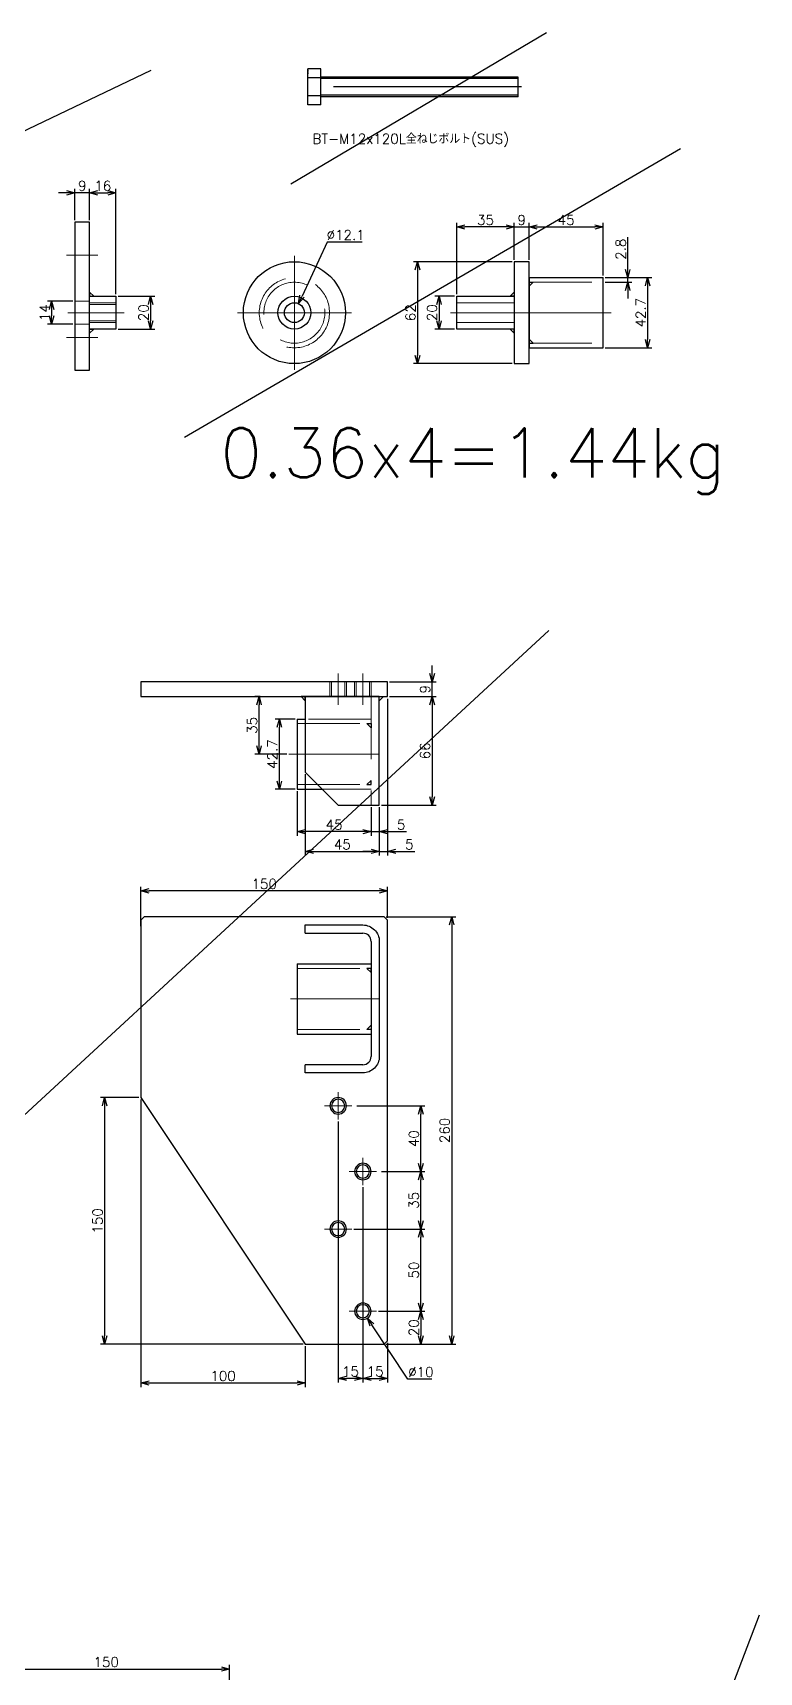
# Model space of a CAD drawing. Header units: millimetres. Extents: x -16130 to 36813, y -8099 to 27484.
# Drawn here: x 9159 to 9600, y 21503 to 22501 of the extents above; entities that cross this region are included whole.
import ezdxf
from ezdxf.enums import TextEntityAlignment as Align

# ---------------------------------------------------------------- set-up
doc = ezdxf.new("R2010")
doc.units = ezdxf.units.MM
doc.header["$LTSCALE"] = 6
doc.header["$PDMODE"] = 99
doc.header["$PDSIZE"] = 1
doc.linetypes.add('CENTER2', pattern=[28.575, 19.05, -3.175, 3.175, -3.175])
doc.linetypes.add('HIDDEN', pattern=[9.525, 6.35, -3.175])
for name, color, linetype, lineweight in [('04_HIDDEN', 2, 'HIDDEN', 13), ('05_CENTER', 4, 'CENTER2', 13), ('08_DIM', 3, 'Continuous', 13)]:
    doc.layers.add(name, color=color, linetype=linetype, lineweight=lineweight)
doc.layers.add('10_DRAFT', color=8, linetype='Continuous', lineweight=0, plot=False)
doc.styles.add('KSS_TXT', font='txt.shx', dxfattribs={"bigfont": 'extfont2.shx'})
doc.styles.add('KSS_TXT_L', font='txt.shx', dxfattribs={"height": 3, "bigfont": 'extfont2.shx'})
doc.dimstyles.new('KSS_DIM', dxfattribs={"dimtxt": 3, "dimasz": 2.5, "dimexe": 1.25, "dimexo": 0.625, "dimtad": 1, "dimdsep": 46, "dimtxsty": 'KSS_TXT', "dimblk": 'OPEN30', "dimcen": 0, "dimazin": 2, "dimtfac": 0.75, "dimtmove": 0, "dimatfit": 3, "dimldrblk": 'OPEN30', "dimfxl": 1, "dimtolj": 1, "dimarcsym": 0})
doc.dimstyles.new('KSS_DIM$3', dxfattribs={"dimtxt": 3, "dimasz": 2.5, "dimexe": 1.25, "dimexo": 0.625, "dimtad": 1, "dimtih": 1, "dimtoh": 1, "dimdsep": 46, "dimtxsty": 'KSS_TXT', "dimblk": 'OPEN30', "dimcen": 0, "dimazin": 2, "dimtfac": 0.75, "dimtofl": 0, "dimtmove": 0, "dimatfit": 3, "dimldrblk": 'OPEN30', "dimfxl": 1, "dimtolj": 1, "dimarcsym": 0})

# ---------------------------------------------------------------- blocks, each defined once
blk = doc.blocks.new('_Open30')
at = {"color": 0, "linetype": 'ByBlock', "lineweight": -2}
for p, q in [((-1, 0.27), (0, 0)), ((0, 0), (-1, -0.27)), ((0, 0), (-1, 0))]:
    blk.add_line(p, q, dxfattribs=at)
blk = doc.blocks.new('*D1195')
at = {"layer": '08_DIM', "color": 0, "lineweight": -2, "transparency": 16777216}
for p, q in [((9224.45, 21957.31), (9224.45, 21981.31)), ((9369.45, 21978.81), (9229.45, 21978.81)), ((9374.45, 21962.31), (9374.45, 21981.31))]:
    blk.add_line(p, q, dxfattribs=at)
at = {"layer": 'Defpoints', "color": 0, "transparency": 16777216}
for p in [(9224.45, 21978.81), (9224.45, 21956.06), (9374.45, 21961.06)]:
    blk.add_point(p, dxfattribs=at)
at = {"layer": '08_DIM', "color": 0, "lineweight": -2, "transparency": 16777216, "xscale": 5, "yscale": 5, "zscale": 5, "rotation": 180}
blk.add_blockref('_Open30', (9224.45, 21978.81), dxfattribs=at)
at = {"layer": '08_DIM', "color": 0, "lineweight": -2, "transparency": 16777216, "xscale": 5, "yscale": 5, "zscale": 5}
blk.add_blockref('_Open30', (9374.45, 21978.81), dxfattribs=at)
at = {"layer": '08_DIM', "color": 0, "transparency": 16777216, "insert": (9299.45, 21983.06), "char_height": 6, "attachment_point": 5, "style": 'KSS_TXT'}
blk.add_mtext('\\A1;150', dxfattribs=at)
blk = doc.blocks.new('*D1196')
at = {"layer": '08_DIM', "color": 0, "lineweight": -2, "transparency": 16777216}
for p, q in [((9373.7, 21963.06), (9415.94, 21963.06)), ((9413.44, 21958.06), (9413.44, 21708.06)), ((9373.7, 21703.06), (9415.94, 21703.06))]:
    blk.add_line(p, q, dxfattribs=at)
at = {"layer": 'Defpoints', "color": 0, "transparency": 16777216}
for p in [(9372.45, 21963.06), (9372.45, 21703.06), (9413.44, 21703.06)]:
    blk.add_point(p, dxfattribs=at)
at = {"layer": '08_DIM', "color": 0, "lineweight": -2, "transparency": 16777216, "xscale": 5, "yscale": 5, "zscale": 5}
for p, rotation in [((9413.44, 21963.06), 90), ((9413.44, 21703.06), 270)]:
    blk.add_blockref('_Open30', p, dxfattribs=dict(at, rotation=rotation))
at = {"layer": '08_DIM', "color": 0, "transparency": 16777216, "insert": (9409.19, 21833.06), "char_height": 6, "attachment_point": 5, "rotation": 90, "style": 'KSS_TXT'}
blk.add_mtext('\\A1;260', dxfattribs=at)
blk = doc.blocks.new('*D1197')
at = {"layer": '08_DIM', "color": 0, "lineweight": -2, "transparency": 16777216}
for p, q in [((9369.04, 21723.06), (9397.17, 21723.06)), ((9394.67, 21718.06), (9394.67, 21708.06)), ((9373.7, 21703.06), (9397.17, 21703.06))]:
    blk.add_line(p, q, dxfattribs=at)
at = {"layer": 'Defpoints', "color": 0, "transparency": 16777216}
for p in [(9367.79, 21723.06), (9372.45, 21703.06), (9394.67, 21703.06)]:
    blk.add_point(p, dxfattribs=at)
at = {"layer": '08_DIM', "color": 0, "lineweight": -2, "transparency": 16777216, "xscale": 5, "yscale": 5, "zscale": 5}
for p, rotation in [((9394.67, 21723.06), 90), ((9394.67, 21703.06), 270)]:
    blk.add_blockref('_Open30', p, dxfattribs=dict(at, rotation=rotation))
at = {"layer": '08_DIM', "color": 0, "transparency": 16777216, "insert": (9390.42, 21713.06), "char_height": 6, "attachment_point": 5, "rotation": 90, "style": 'KSS_TXT'}
blk.add_mtext('\\A1;20', dxfattribs=at)
blk = doc.blocks.new('*D1198')
at = {"layer": '08_DIM', "color": 0, "lineweight": -2, "transparency": 16777216}
for p, q in [((9354.04, 21773.06), (9397.17, 21773.06)), ((9394.67, 21728.06), (9394.67, 21768.06)), ((9369.04, 21723.06), (9397.17, 21723.06))]:
    blk.add_line(p, q, dxfattribs=at)
at = {"layer": 'Defpoints', "color": 0, "transparency": 16777216}
for p in [(9352.79, 21773.06), (9394.67, 21773.06), (9367.79, 21723.06)]:
    blk.add_point(p, dxfattribs=at)
at = {"layer": '08_DIM', "color": 0, "lineweight": -2, "transparency": 16777216, "xscale": 5, "yscale": 5, "zscale": 5}
for p, rotation in [((9394.67, 21773.06), 90), ((9394.67, 21723.06), 270)]:
    blk.add_blockref('_Open30', p, dxfattribs=dict(at, rotation=rotation))
at = {"layer": '08_DIM', "color": 0, "transparency": 16777216, "insert": (9390.42, 21748.06), "char_height": 6, "attachment_point": 5, "rotation": 90, "style": 'KSS_TXT'}
blk.add_mtext('\\A1;50', dxfattribs=at)
blk = doc.blocks.new('*D1199')
at = {"layer": '08_DIM', "color": 0, "lineweight": -2, "transparency": 16777216}
for p, q in [((9370.76, 21808.06), (9397.17, 21808.06)), ((9394.67, 21778.06), (9394.67, 21803.06)), ((9354.04, 21773.06), (9397.17, 21773.06))]:
    blk.add_line(p, q, dxfattribs=at)
at = {"layer": 'Defpoints', "color": 0, "transparency": 16777216}
for p in [(9369.51, 21808.06), (9394.67, 21808.06), (9352.79, 21773.06)]:
    blk.add_point(p, dxfattribs=at)
at = {"layer": '08_DIM', "color": 0, "lineweight": -2, "transparency": 16777216, "xscale": 5, "yscale": 5, "zscale": 5}
for p, rotation in [((9394.67, 21808.06), 90), ((9394.67, 21773.06), 270)]:
    blk.add_blockref('_Open30', p, dxfattribs=dict(at, rotation=rotation))
at = {"layer": '08_DIM', "color": 0, "transparency": 16777216, "insert": (9390.42, 21790.56), "char_height": 6, "attachment_point": 5, "rotation": 90, "style": 'KSS_TXT'}
blk.add_mtext('\\A1;35', dxfattribs=at)
blk = doc.blocks.new('*D1200')
at = {"layer": '08_DIM', "color": 0, "lineweight": -2, "transparency": 16777216}
for p, q in [((9355.76, 21848.06), (9397.17, 21848.06)), ((9394.67, 21813.06), (9394.67, 21843.06)), ((9370.76, 21808.06), (9397.17, 21808.06))]:
    blk.add_line(p, q, dxfattribs=at)
at = {"layer": 'Defpoints', "color": 0, "transparency": 16777216}
for p in [(9354.51, 21848.06), (9394.67, 21848.06), (9369.51, 21808.06)]:
    blk.add_point(p, dxfattribs=at)
at = {"layer": '08_DIM', "color": 0, "lineweight": -2, "transparency": 16777216, "xscale": 5, "yscale": 5, "zscale": 5}
for p, rotation in [((9394.67, 21848.06), 90), ((9394.67, 21808.06), 270)]:
    blk.add_blockref('_Open30', p, dxfattribs=dict(at, rotation=rotation))
at = {"layer": '08_DIM', "color": 0, "transparency": 16777216, "insert": (9390.42, 21828.06), "char_height": 6, "attachment_point": 5, "rotation": 90, "style": 'KSS_TXT'}
blk.add_mtext('\\A1;40', dxfattribs=at)
blk = doc.blocks.new('*D1201')
at = {"layer": '08_DIM', "color": 0, "lineweight": -2, "transparency": 16777216}
for p, q in [((9359.45, 21798.47), (9359.45, 21679.71)), ((9374.45, 21703.81), (9374.45, 21679.71)), ((9364.45, 21682.21), (9369.45, 21682.21))]:
    blk.add_line(p, q, dxfattribs=at)
at = {"layer": 'Defpoints', "color": 0, "transparency": 16777216}
for p in [(9359.45, 21799.72), (9374.45, 21705.06), (9374.45, 21682.21)]:
    blk.add_point(p, dxfattribs=at)
at = {"layer": '08_DIM', "color": 0, "lineweight": -2, "transparency": 16777216, "xscale": 5, "yscale": 5, "zscale": 5, "rotation": 180}
blk.add_blockref('_Open30', (9359.45, 21682.21), dxfattribs=at)
at = {"layer": '08_DIM', "color": 0, "lineweight": -2, "transparency": 16777216, "xscale": 5, "yscale": 5, "zscale": 5}
blk.add_blockref('_Open30', (9374.45, 21682.21), dxfattribs=at)
at = {"layer": '08_DIM', "color": 0, "transparency": 16777216, "insert": (9366.95, 21686.46), "char_height": 6, "attachment_point": 5, "style": 'KSS_TXT'}
blk.add_mtext('\\A1;15', dxfattribs=at)
blk = doc.blocks.new('*D1202')
at = {"layer": '08_DIM', "color": 0, "lineweight": -2, "transparency": 16777216}
for p, q in [((9344.45, 21838.47), (9344.45, 21679.71)), ((9359.45, 21798.47), (9359.45, 21679.71)), ((9354.45, 21682.21), (9349.45, 21682.21))]:
    blk.add_line(p, q, dxfattribs=at)
at = {"layer": 'Defpoints', "color": 0, "transparency": 16777216}
for p in [(9344.45, 21839.72), (9359.45, 21799.72), (9344.45, 21682.21)]:
    blk.add_point(p, dxfattribs=at)
at = {"layer": '08_DIM', "color": 0, "lineweight": -2, "transparency": 16777216, "xscale": 5, "yscale": 5, "zscale": 5, "rotation": 180}
blk.add_blockref('_Open30', (9344.45, 21682.21), dxfattribs=at)
at = {"layer": '08_DIM', "color": 0, "lineweight": -2, "transparency": 16777216, "xscale": 5, "yscale": 5, "zscale": 5}
blk.add_blockref('_Open30', (9359.45, 21682.21), dxfattribs=at)
at = {"layer": '08_DIM', "color": 0, "transparency": 16777216, "insert": (9351.95, 21686.46), "char_height": 6, "attachment_point": 5, "style": 'KSS_TXT'}
blk.add_mtext('\\A1;15', dxfattribs=at)
blk = doc.blocks.new('*D1203')
at = {"layer": '08_DIM', "color": 0, "lineweight": -2, "transparency": 16777216}
for p, q in [((9386.84, 21681.85), (9364.98, 21714.74)), ((9401.34, 21681.85), (9386.84, 21681.85))]:
    blk.add_line(p, q, dxfattribs=at)
at = {"layer": 'Defpoints', "color": 0, "transparency": 16777216}
for p in [(9356.68, 21727.23), (9362.22, 21718.9)]:
    blk.add_point(p, dxfattribs=at)
at = {"layer": '08_DIM', "color": 0, "lineweight": -2, "transparency": 16777216, "xscale": 5, "yscale": 5, "zscale": 5, "rotation": 123.6098217978621}
blk.add_blockref('_Open30', (9362.22, 21718.9), dxfattribs=at)
at = {"layer": '08_DIM', "color": 0, "transparency": 16777216, "insert": (9394.71, 21686.1), "char_height": 6, "attachment_point": 5, "style": 'KSS_TXT'}
blk.add_mtext('\\A1;%%C10', dxfattribs=at)
blk = doc.blocks.new('*D1209')
at = {"layer": '08_DIM', "color": 0, "lineweight": -2, "transparency": 16777216}
for p, q in [((9401.55, 22110.99), (9401.55, 22115.99)), ((9375.7, 22105.99), (9404.05, 22105.99)), ((9401.55, 22096.99), (9401.55, 22105.99)), ((9375.7, 22096.99), (9404.05, 22096.99)), ((9401.55, 22091.99), (9401.55, 22086.99))]:
    blk.add_line(p, q, dxfattribs=at)
at = {"layer": 'Defpoints', "color": 0, "transparency": 16777216}
for p in [(9374.45, 22105.99), (9401.55, 22105.99), (9374.45, 22096.99)]:
    blk.add_point(p, dxfattribs=at)
at = {"layer": '08_DIM', "color": 0, "lineweight": -2, "transparency": 16777216, "xscale": 5, "yscale": 5, "zscale": 5}
for p, rotation in [((9401.55, 22105.99), 270), ((9401.55, 22096.99), 90)]:
    blk.add_blockref('_Open30', p, dxfattribs=dict(at, rotation=rotation))
at = {"layer": '08_DIM', "color": 0, "transparency": 16777216, "insert": (9397.3, 22101.49), "char_height": 6, "attachment_point": 5, "rotation": 90, "style": 'KSS_TXT'}
blk.add_mtext('\\A1;9', dxfattribs=at)
blk = doc.blocks.new('*D1210')
at = {"layer": '08_DIM', "color": 0, "lineweight": -2, "transparency": 16777216}
for p, q in [((9375.7, 22096.99), (9404.05, 22096.99)), ((9401.55, 22091.99), (9401.55, 22035.99)), ((9370.7, 22030.99), (9404.05, 22030.99))]:
    blk.add_line(p, q, dxfattribs=at)
at = {"layer": 'Defpoints', "color": 0, "transparency": 16777216}
for p in [(9374.45, 22096.99), (9369.45, 22030.99), (9401.55, 22030.99)]:
    blk.add_point(p, dxfattribs=at)
at = {"layer": '08_DIM', "color": 0, "lineweight": -2, "transparency": 16777216, "xscale": 5, "yscale": 5, "zscale": 5}
for p, rotation in [((9401.55, 22096.99), 90), ((9401.55, 22030.99), 270)]:
    blk.add_blockref('_Open30', p, dxfattribs=dict(at, rotation=rotation))
at = {"layer": '08_DIM', "color": 0, "transparency": 16777216, "insert": (9397.3, 22063.99), "char_height": 6, "attachment_point": 5, "rotation": 90, "style": 'KSS_TXT'}
blk.add_mtext('\\A1;66', dxfattribs=at)
blk = doc.blocks.new('*D1211')
at = {"layer": '08_DIM', "color": 0, "lineweight": -2, "transparency": 16777216}
for p, q in [((9297.1, 22096.99), (9293.86, 22096.99)), ((9296.36, 22066.99), (9296.36, 22091.99)), ((9313.2, 22061.99), (9293.86, 22061.99))]:
    blk.add_line(p, q, dxfattribs=at)
at = {"layer": 'Defpoints', "color": 0, "transparency": 16777216}
for p in [(9296.36, 22096.99), (9298.35, 22096.99), (9314.45, 22061.99)]:
    blk.add_point(p, dxfattribs=at)
at = {"layer": '08_DIM', "color": 0, "lineweight": -2, "transparency": 16777216, "xscale": 5, "yscale": 5, "zscale": 5}
for p, rotation in [((9296.36, 22096.99), 90), ((9296.36, 22061.99), 270)]:
    blk.add_blockref('_Open30', p, dxfattribs=dict(at, rotation=rotation))
at = {"layer": '08_DIM', "color": 0, "transparency": 16777216, "insert": (9292.1, 22079.49), "char_height": 6, "attachment_point": 5, "rotation": 90, "style": 'KSS_TXT'}
blk.add_mtext('\\A1;35', dxfattribs=at)
blk = doc.blocks.new('*D1212')
at = {"layer": '08_DIM', "color": 0, "lineweight": -2, "transparency": 16777216}
for p, q in [((9319.45, 22039.39), (9319.45, 22012.34)), ((9364.45, 22029.74), (9364.45, 22012.34)), ((9359.45, 22014.84), (9324.45, 22014.84))]:
    blk.add_line(p, q, dxfattribs=at)
at = {"layer": 'Defpoints', "color": 0, "transparency": 16777216}
for p in [(9319.45, 22040.64), (9364.45, 22030.99), (9319.45, 22014.84)]:
    blk.add_point(p, dxfattribs=at)
at = {"layer": '08_DIM', "color": 0, "lineweight": -2, "transparency": 16777216, "xscale": 5, "yscale": 5, "zscale": 5, "rotation": 180}
blk.add_blockref('_Open30', (9319.45, 22014.84), dxfattribs=at)
at = {"layer": '08_DIM', "color": 0, "lineweight": -2, "transparency": 16777216, "xscale": 5, "yscale": 5, "zscale": 5}
blk.add_blockref('_Open30', (9364.45, 22014.84), dxfattribs=at)
at = {"layer": '08_DIM', "color": 0, "transparency": 16777216, "insert": (9341.95, 22019.1), "char_height": 6, "attachment_point": 5, "style": 'KSS_TXT'}
blk.add_mtext('\\A1;45', dxfattribs=at)
blk = doc.blocks.new('*D1213')
at = {"layer": '08_DIM', "color": 0, "lineweight": -2, "transparency": 16777216}
for p, q in [((9324.45, 22049.74), (9324.45, 22000.3)), ((9369.45, 22029.74), (9369.45, 22000.3)), ((9329.45, 22002.8), (9364.45, 22002.8))]:
    blk.add_line(p, q, dxfattribs=at)
at = {"layer": 'Defpoints', "color": 0, "transparency": 16777216}
for p in [(9324.45, 22050.99), (9369.45, 22030.99), (9369.45, 22002.8)]:
    blk.add_point(p, dxfattribs=at)
at = {"layer": '08_DIM', "color": 0, "lineweight": -2, "transparency": 16777216, "xscale": 5, "yscale": 5, "zscale": 5, "rotation": 180}
blk.add_blockref('_Open30', (9324.45, 22002.8), dxfattribs=at)
at = {"layer": '08_DIM', "color": 0, "lineweight": -2, "transparency": 16777216, "xscale": 5, "yscale": 5, "zscale": 5}
blk.add_blockref('_Open30', (9369.45, 22002.8), dxfattribs=at)
at = {"layer": '08_DIM', "color": 0, "transparency": 16777216, "insert": (9346.95, 22007.05), "char_height": 6, "attachment_point": 5, "style": 'KSS_TXT'}
blk.add_mtext('\\A1;45', dxfattribs=at)
blk = doc.blocks.new('*D1214')
at = {"layer": '08_DIM', "color": 0, "lineweight": -2, "transparency": 16777216}
for p, q in [((9318.2, 22083.34), (9306.19, 22083.34)), ((9308.69, 22045.64), (9308.69, 22078.34)), ((9318.2, 22040.64), (9306.19, 22040.64))]:
    blk.add_line(p, q, dxfattribs=at)
at = {"layer": 'Defpoints', "color": 0, "transparency": 16777216}
for p in [(9308.69, 22083.34), (9319.45, 22083.34), (9319.45, 22040.64)]:
    blk.add_point(p, dxfattribs=at)
at = {"layer": '08_DIM', "color": 0, "lineweight": -2, "transparency": 16777216, "xscale": 5, "yscale": 5, "zscale": 5}
for p, rotation in [((9308.69, 22083.34), 90), ((9308.69, 22040.64), 270)]:
    blk.add_blockref('_Open30', p, dxfattribs=dict(at, rotation=rotation))
at = {"layer": '08_DIM', "color": 0, "transparency": 16777216, "insert": (9304.44, 22061.99), "char_height": 6, "attachment_point": 5, "rotation": 90, "style": 'KSS_TXT'}
blk.add_mtext('\\A1;42.7', dxfattribs=at)
blk = doc.blocks.new('*D1218')
at = {"layer": '08_DIM', "color": 0, "lineweight": -2, "transparency": 16777216}
for p, q in [((9128.41, 21489.67), (9128.41, 21507.9)), ((9133.41, 21505.4), (9273.41, 21505.4)), ((9278.41, 21489.67), (9278.41, 21507.9))]:
    blk.add_line(p, q, dxfattribs=at)
at = {"layer": 'Defpoints', "color": 0, "transparency": 16777216}
for p in [(9278.41, 21505.4), (9128.41, 21488.42), (9278.41, 21488.42)]:
    blk.add_point(p, dxfattribs=at)
at = {"layer": '08_DIM', "color": 0, "lineweight": -2, "transparency": 16777216, "xscale": 5, "yscale": 5, "zscale": 5, "rotation": 180}
blk.add_blockref('_Open30', (9128.41, 21505.4), dxfattribs=at)
at = {"layer": '08_DIM', "color": 0, "lineweight": -2, "transparency": 16777216, "xscale": 5, "yscale": 5, "zscale": 5}
blk.add_blockref('_Open30', (9278.41, 21505.4), dxfattribs=at)
at = {"layer": '08_DIM', "color": 0, "transparency": 16777216, "insert": (9203.41, 21509.66), "char_height": 6, "attachment_point": 5, "style": 'KSS_TXT'}
blk.add_mtext('\\A1;150', dxfattribs=at)
blk = doc.blocks.new('A$C12F87045_1_1')
at = {"color": 0}
for points in [[(-9, -70), (0, -70), (0, 20), (-9, 20)], [(16, -25), (16, -45), (0, -45), (0, -25)]]:
    blk.add_lwpolyline(points, close=True, dxfattribs=at)
at = {"color": 3}
for points in [[(0, -25), (2.5, -25), (2.5, -25), (0, -22.5)], [(0, -45), (2.5, -45), (2.5, -45), (0, -47.5)]]:
    blk.add_lwpolyline(points, close=True, dxfattribs=at)
at = {"layer": '04_HIDDEN'}
for p, q in [((-9, -28), (0, -28)), ((0, -29), (16, -29)), ((0, -30), (16, -30)), ((-9, -42), (0, -42)), ((0, -40), (16, -40)), ((0, -41), (16, -41))]:
    blk.add_line(p, q, dxfattribs=at)
at = {"layer": '05_CENTER'}
for p, q in [((-14, 0), (5, 0)), ((-13.26, -35), (21, -35)), ((-14, -50), (5, -50))]:
    blk.add_line(p, q, dxfattribs=at)
blk = doc.blocks.new('*D1275')
at = {"layer": '08_DIM', "color": 0, "lineweight": -2, "transparency": 16777216}
for p, q in [((9179.34, 22403.48), (9174.34, 22403.48)), ((9184.34, 22386.8), (9184.34, 22405.98)), ((9193.34, 22403.48), (9184.34, 22403.48)), ((9193.34, 22386.8), (9193.34, 22405.98)), ((9198.34, 22403.48), (9203.34, 22403.48))]:
    blk.add_line(p, q, dxfattribs=at)
at = {"layer": 'Defpoints', "color": 0, "transparency": 16777216}
for p in [(9184.34, 22403.48), (9184.34, 22385.55), (9193.34, 22385.55)]:
    blk.add_point(p, dxfattribs=at)
at = {"layer": '08_DIM', "color": 0, "lineweight": -2, "transparency": 16777216, "xscale": 5, "yscale": 5, "zscale": 5}
blk.add_blockref('_Open30', (9184.34, 22403.48), dxfattribs=at)
at = {"layer": '08_DIM', "color": 0, "lineweight": -2, "transparency": 16777216, "xscale": 5, "yscale": 5, "zscale": 5, "rotation": 180}
blk.add_blockref('_Open30', (9193.34, 22403.48), dxfattribs=at)
at = {"layer": '08_DIM', "color": 0, "transparency": 16777216, "insert": (9188.84, 22407.73), "char_height": 6, "attachment_point": 5, "style": 'KSS_TXT'}
blk.add_mtext('\\A1;9', dxfattribs=at)
blk = doc.blocks.new('*D1276')
at = {"layer": '08_DIM', "color": 0, "lineweight": -2, "transparency": 16777216}
for p, q in [((9193.34, 22386.8), (9193.34, 22405.98)), ((9198.34, 22403.48), (9204.34, 22403.48)), ((9209.34, 22341.8), (9209.34, 22405.98))]:
    blk.add_line(p, q, dxfattribs=at)
at = {"layer": 'Defpoints', "color": 0, "transparency": 16777216}
for p in [(9209.34, 22403.48), (9193.34, 22385.55), (9209.34, 22340.55)]:
    blk.add_point(p, dxfattribs=at)
at = {"layer": '08_DIM', "color": 0, "lineweight": -2, "transparency": 16777216, "xscale": 5, "yscale": 5, "zscale": 5, "rotation": 180}
blk.add_blockref('_Open30', (9193.34, 22403.48), dxfattribs=at)
at = {"layer": '08_DIM', "color": 0, "lineweight": -2, "transparency": 16777216, "xscale": 5, "yscale": 5, "zscale": 5}
blk.add_blockref('_Open30', (9209.34, 22403.48), dxfattribs=at)
at = {"layer": '08_DIM', "color": 0, "transparency": 16777216, "insert": (9201.34, 22407.73), "char_height": 6, "attachment_point": 5, "style": 'KSS_TXT'}
blk.add_mtext('\\A1;16', dxfattribs=at)
blk = doc.blocks.new('*D1277')
at = {"layer": '08_DIM', "color": 0, "lineweight": -2, "transparency": 16777216}
for p, q in [((9210.59, 22340.55), (9232.87, 22340.55)), ((9230.37, 22335.55), (9230.37, 22325.55)), ((9210.59, 22320.55), (9232.87, 22320.55))]:
    blk.add_line(p, q, dxfattribs=at)
at = {"layer": 'Defpoints', "color": 0, "transparency": 16777216}
for p in [(9209.34, 22340.55), (9209.34, 22320.55), (9230.37, 22320.55)]:
    blk.add_point(p, dxfattribs=at)
at = {"layer": '08_DIM', "color": 0, "lineweight": -2, "transparency": 16777216, "xscale": 5, "yscale": 5, "zscale": 5}
for p, rotation in [((9230.37, 22340.55), 90), ((9230.37, 22320.55), 270)]:
    blk.add_blockref('_Open30', p, dxfattribs=dict(at, rotation=rotation))
at = {"layer": '08_DIM', "color": 0, "transparency": 16777216, "insert": (9226.12, 22330.55), "char_height": 6, "attachment_point": 5, "rotation": 90, "style": 'KSS_TXT'}
blk.add_mtext('\\A1;20', dxfattribs=at)
blk = doc.blocks.new('*D1299')
at = {"layer": '08_DIM', "color": 0, "lineweight": -2, "transparency": 16777216}
for p, q in [((9183.09, 22337.55), (9167.71, 22337.55)), ((9170.21, 22332.55), (9170.21, 22328.55)), ((9183.09, 22323.55), (9167.71, 22323.55))]:
    blk.add_line(p, q, dxfattribs=at)
at = {"layer": 'Defpoints', "color": 0, "transparency": 16777216}
for p in [(9184.34, 22337.55), (9170.21, 22323.55), (9184.34, 22323.55)]:
    blk.add_point(p, dxfattribs=at)
at = {"layer": '08_DIM', "color": 0, "lineweight": -2, "transparency": 16777216, "xscale": 5, "yscale": 5, "zscale": 5}
for p, rotation in [((9170.21, 22337.55), 90), ((9170.21, 22323.55), 270)]:
    blk.add_blockref('_Open30', p, dxfattribs=dict(at, rotation=rotation))
at = {"layer": '08_DIM', "color": 0, "transparency": 16777216, "insert": (9165.96, 22330.55), "char_height": 6, "attachment_point": 5, "rotation": 90, "style": 'KSS_TXT'}
blk.add_mtext('\\A1;14', dxfattribs=at)
blk = doc.blocks.new('*D1300')
at = {"layer": '08_DIM', "color": 0, "lineweight": -2, "transparency": 16777216}
for p, q in [((9415.25, 22340.55), (9403.26, 22340.55)), ((9405.76, 22335.55), (9405.76, 22325.55)), ((9415.25, 22320.55), (9403.26, 22320.55))]:
    blk.add_line(p, q, dxfattribs=at)
at = {"layer": 'Defpoints', "color": 0, "transparency": 16777216}
for p in [(9416.5, 22340.55), (9405.76, 22320.55), (9416.5, 22320.55)]:
    blk.add_point(p, dxfattribs=at)
at = {"layer": '08_DIM', "color": 0, "lineweight": -2, "transparency": 16777216, "xscale": 5, "yscale": 5, "zscale": 5}
for p, rotation in [((9405.76, 22340.55), 90), ((9405.76, 22320.55), 270)]:
    blk.add_blockref('_Open30', p, dxfattribs=dict(at, rotation=rotation))
at = {"layer": '08_DIM', "color": 0, "transparency": 16777216, "insert": (9401.51, 22330.55), "char_height": 6, "attachment_point": 5, "rotation": 90, "style": 'KSS_TXT'}
blk.add_mtext('\\A1;20', dxfattribs=at)
blk = doc.blocks.new('*D1301')
at = {"layer": '08_DIM', "color": 0, "lineweight": -2, "transparency": 16777216}
for p, q in [((9446.5, 22382.69), (9441.5, 22382.69)), ((9451.5, 22362.8), (9451.5, 22385.19)), ((9451.5, 22382.69), (9460.5, 22382.69)), ((9460.5, 22362.8), (9460.5, 22385.19)), ((9465.5, 22382.69), (9470.5, 22382.69))]:
    blk.add_line(p, q, dxfattribs=at)
at = {"layer": 'Defpoints', "color": 0, "transparency": 16777216}
for p in [(9460.5, 22382.69), (9451.5, 22361.55), (9460.5, 22361.55)]:
    blk.add_point(p, dxfattribs=at)
at = {"layer": '08_DIM', "color": 0, "lineweight": -2, "transparency": 16777216, "xscale": 5, "yscale": 5, "zscale": 5}
blk.add_blockref('_Open30', (9451.5, 22382.69), dxfattribs=at)
at = {"layer": '08_DIM', "color": 0, "lineweight": -2, "transparency": 16777216, "xscale": 5, "yscale": 5, "zscale": 5, "rotation": 180}
blk.add_blockref('_Open30', (9460.5, 22382.69), dxfattribs=at)
at = {"layer": '08_DIM', "color": 0, "transparency": 16777216, "insert": (9456, 22386.94), "char_height": 6, "attachment_point": 5, "style": 'KSS_TXT'}
blk.add_mtext('\\A1;9', dxfattribs=at)
blk = doc.blocks.new('*D1302')
at = {"layer": '08_DIM', "color": 0, "lineweight": -2, "transparency": 16777216}
for p, q in [((9460.5, 22362.8), (9460.5, 22385.19)), ((9465.5, 22382.69), (9500.5, 22382.69)), ((9505.5, 22353.15), (9505.5, 22385.19))]:
    blk.add_line(p, q, dxfattribs=at)
at = {"layer": 'Defpoints', "color": 0, "transparency": 16777216}
for p in [(9505.5, 22382.69), (9460.5, 22361.55), (9505.5, 22351.9)]:
    blk.add_point(p, dxfattribs=at)
at = {"layer": '08_DIM', "color": 0, "lineweight": -2, "transparency": 16777216, "xscale": 5, "yscale": 5, "zscale": 5, "rotation": 180}
blk.add_blockref('_Open30', (9460.5, 22382.69), dxfattribs=at)
at = {"layer": '08_DIM', "color": 0, "lineweight": -2, "transparency": 16777216, "xscale": 5, "yscale": 5, "zscale": 5}
blk.add_blockref('_Open30', (9505.5, 22382.69), dxfattribs=at)
at = {"layer": '08_DIM', "color": 0, "transparency": 16777216, "insert": (9483, 22386.94), "char_height": 6, "attachment_point": 5, "style": 'KSS_TXT'}
blk.add_mtext('\\A1;45', dxfattribs=at)
blk = doc.blocks.new('*D1303')
at = {"layer": '08_DIM', "color": 0, "lineweight": -2, "transparency": 16777216}
for p, q in [((9416.5, 22341.8), (9416.5, 22385.19)), ((9446.5, 22382.69), (9421.5, 22382.69)), ((9451.5, 22362.8), (9451.5, 22385.19))]:
    blk.add_line(p, q, dxfattribs=at)
at = {"layer": 'Defpoints', "color": 0, "transparency": 16777216}
for p in [(9416.5, 22382.69), (9451.5, 22361.55), (9416.5, 22340.55)]:
    blk.add_point(p, dxfattribs=at)
at = {"layer": '08_DIM', "color": 0, "lineweight": -2, "transparency": 16777216, "xscale": 5, "yscale": 5, "zscale": 5, "rotation": 180}
blk.add_blockref('_Open30', (9416.5, 22382.69), dxfattribs=at)
at = {"layer": '08_DIM', "color": 0, "lineweight": -2, "transparency": 16777216, "xscale": 5, "yscale": 5, "zscale": 5}
blk.add_blockref('_Open30', (9451.5, 22382.69), dxfattribs=at)
at = {"layer": '08_DIM', "color": 0, "transparency": 16777216, "insert": (9434, 22386.94), "char_height": 6, "attachment_point": 5, "style": 'KSS_TXT'}
blk.add_mtext('\\A1;35', dxfattribs=at)
blk = doc.blocks.new('*D1304')
at = {"layer": '08_DIM', "color": 0, "lineweight": -2, "transparency": 16777216}
for p, q in [((9520.48, 22356.9), (9520.48, 22376.4)), ((9506.75, 22351.9), (9522.98, 22351.9)), ((9520.48, 22349.1), (9520.48, 22351.9)), ((9506.75, 22349.1), (9522.98, 22349.1)), ((9520.48, 22344.1), (9520.48, 22339.1))]:
    blk.add_line(p, q, dxfattribs=at)
at = {"layer": 'Defpoints', "color": 0, "transparency": 16777216}
for p in [(9505.5, 22351.9), (9520.48, 22351.9), (9505.5, 22349.1)]:
    blk.add_point(p, dxfattribs=at)
at = {"layer": '08_DIM', "color": 0, "lineweight": -2, "transparency": 16777216, "xscale": 5, "yscale": 5, "zscale": 5}
for p, rotation in [((9520.48, 22351.9), 270), ((9520.48, 22349.1), 90)]:
    blk.add_blockref('_Open30', p, dxfattribs=dict(at, rotation=rotation))
at = {"layer": '08_DIM', "color": 0, "transparency": 16777216, "insert": (9516.23, 22369.15), "char_height": 6, "attachment_point": 5, "rotation": 90, "style": 'KSS_TXT'}
blk.add_mtext('\\A1;2.8', dxfattribs=at)
blk = doc.blocks.new('*D1305')
at = {"layer": '08_DIM', "color": 0, "lineweight": -2, "transparency": 16777216}
for p, q in [((9506.75, 22351.9), (9535.09, 22351.9)), ((9532.59, 22346.9), (9532.59, 22314.2)), ((9506.75, 22309.2), (9535.09, 22309.2))]:
    blk.add_line(p, q, dxfattribs=at)
at = {"layer": 'Defpoints', "color": 0, "transparency": 16777216}
for p in [(9505.5, 22351.9), (9505.5, 22309.2), (9532.59, 22309.2)]:
    blk.add_point(p, dxfattribs=at)
at = {"layer": '08_DIM', "color": 0, "lineweight": -2, "transparency": 16777216, "xscale": 5, "yscale": 5, "zscale": 5}
for p, rotation in [((9532.59, 22351.9), 90), ((9532.59, 22309.2), 270)]:
    blk.add_blockref('_Open30', p, dxfattribs=dict(at, rotation=rotation))
at = {"layer": '08_DIM', "color": 0, "transparency": 16777216, "insert": (9528.34, 22330.55), "char_height": 6, "attachment_point": 5, "rotation": 90, "style": 'KSS_TXT'}
blk.add_mtext('\\A1;42.7', dxfattribs=at)
blk = doc.blocks.new('*D1306')
at = {"layer": '08_DIM', "color": 0, "lineweight": -2, "transparency": 16777216}
for p, q in [((9450.25, 22361.55), (9390.17, 22361.55)), ((9392.67, 22356.55), (9392.67, 22304.55)), ((9450.25, 22299.55), (9390.17, 22299.55))]:
    blk.add_line(p, q, dxfattribs=at)
at = {"layer": 'Defpoints', "color": 0, "transparency": 16777216}
for p in [(9451.5, 22361.55), (9392.67, 22299.55), (9451.5, 22299.55)]:
    blk.add_point(p, dxfattribs=at)
at = {"layer": '08_DIM', "color": 0, "lineweight": -2, "transparency": 16777216, "xscale": 5, "yscale": 5, "zscale": 5}
for p, rotation in [((9392.67, 22361.55), 90), ((9392.67, 22299.55), 270)]:
    blk.add_blockref('_Open30', p, dxfattribs=dict(at, rotation=rotation))
at = {"layer": '08_DIM', "color": 0, "transparency": 16777216, "insert": (9388.42, 22330.55), "char_height": 6, "attachment_point": 5, "rotation": 90, "style": 'KSS_TXT'}
blk.add_mtext('\\A1;62', dxfattribs=at)
blk = doc.blocks.new('*D1307')
at = {"layer": '08_DIM', "color": 0, "lineweight": -2, "transparency": 16777216}
for p, q in [((9337.7, 22373.55), (9322.45, 22340.58)), ((9358.95, 22373.55), (9337.7, 22373.55))]:
    blk.add_line(p, q, dxfattribs=at)
at = {"layer": 'Defpoints', "color": 0, "transparency": 16777216}
for p in [(9320.35, 22336.04), (9315.27, 22325.06)]:
    blk.add_point(p, dxfattribs=at)
at = {"layer": '08_DIM', "color": 0, "lineweight": -2, "transparency": 16777216, "xscale": 5, "yscale": 5, "zscale": 5, "rotation": 245.1766845431483}
blk.add_blockref('_Open30', (9320.35, 22336.04), dxfattribs=at)
at = {"layer": '08_DIM', "color": 0, "transparency": 16777216, "insert": (9348.95, 22377.8), "char_height": 6, "attachment_point": 5, "style": 'KSS_TXT'}
blk.add_mtext('\\A1;%%C12.1', dxfattribs=at)
blk = doc.blocks.new('A$C3AD256EE_1_1')
at = {"color": 0}
for p, q in [((45, 21.35), (45, -21.35)), ((45, 21.35), (90, 21.35)), ((90, -21.35), (90, 21.35)), ((45, -21.35), (90, -21.35))]:
    blk.add_line(p, q, dxfattribs=at)
for points in [[(36, -31), (45, -31), (45, 31), (36, 31)], [(36, 10), (36, -10), (1, -10), (1, 10)]]:
    blk.add_lwpolyline(points, close=True, dxfattribs=at)
at = {"color": 3}
for points in [[(36, 10), (33.5, 10), (33.5, 10), (36, 12.5)], [(45, 18.55), (47.5, 18.55), (47.5, 18.55), (45, 16.05)], [(36, -10), (33.5, -10), (33.5, -10), (36, -12.5)], [(45, -18.55), (47.5, -18.55), (47.5, -18.55), (45, -16.05)]]:
    blk.add_lwpolyline(points, close=True, dxfattribs=at)
at = {"layer": '04_HIDDEN'}
for p, q in [((45, 18.55), (90, 18.55)), ((36, 6.05), (1, 6.05)), ((36, -6.05), (1, -6.05)), ((45, -18.55), (90, -18.55))]:
    blk.add_line(p, q, dxfattribs=at)
at = {"layer": '05_CENTER'}
blk.add_line((-2.87, 0), (95, 0), dxfattribs=at)
blk = doc.blocks.new('A$C3FA65521_1_1')
at = {"color": 0}
for radius in [31, 10, 6.05]:
    blk.add_circle((0, 0), radius, dxfattribs=at)
at = {"layer": '04_HIDDEN'}
for radius in [21.35, 18.55]:
    blk.add_circle((0, 0), radius, dxfattribs=at)
at = {"layer": '05_CENTER'}
for p, q in [((0, -34.67), (0, 34.67)), ((-34.67, 0), (34.67, 0))]:
    blk.add_line(p, q, dxfattribs=at)
blk = doc.blocks.new('M10Tz_1_1_1')
at = {"color": 0}
for radius in [5, 4]:
    blk.add_circle((0, 0), radius, dxfattribs=at)
at = {"layer": '05_CENTER'}
for p, q in [((8.34, 0), (-8.34, 0)), ((0, -8.34), (0, 8.34))]:
    blk.add_line(p, q, dxfattribs=at)
blk = doc.blocks.new('A$C5E840E17_1_1')
at = {"color": 0}
for p, q in [((-35, 245.5), (0, 245.5)), ((5, 240.5), (5, 170.5)), ((-40, 226.85), (-40, 184.15)), ((-40, 226.85), (5, 226.85)), ((-40, 184.15), (5, 184.15)), ((0, 165.5), (-35, 165.5))]:
    blk.add_line(p, q, dxfattribs=at)
blk.add_lwpolyline([(13, 255.5), (-133, 255.5), (-135, 253.5), (-135, 145.5), (-35, -4.5), (13, -4.5), (15, -2.5), (15, 253.5)], close=True, dxfattribs=at)
blk.add_lwpolyline([(-35, 245.5), (-35, 250.5), (0, 250.5, -0.414214), (10, 240.5), (10, 170.5, -0.414214), (0, 160.5), (-35, 160.5), (-35, 165.5)], format="xyb", dxfattribs=at)
at = {"color": 3}
for points in [[(5, 224.05), (2.5, 224.05), (2.5, 224.05), (5, 221.55)], [(5, 186.95), (2.5, 186.95), (2.5, 186.95), (5, 189.45)]]:
    blk.add_lwpolyline(points, close=True, dxfattribs=at)
at = {"color": 0}
for centre, start, end in [((0, 240.5), 0, 90), ((0, 170.5), 270, 0)]:
    blk.add_arc(centre, 5, start, end, dxfattribs=at)
at = {"layer": '04_HIDDEN'}
for p, q in [((-40, 224.05), (5, 224.05)), ((-40, 186.95), (5, 186.95))]:
    blk.add_line(p, q, dxfattribs=at)
at = {"layer": '05_CENTER'}
blk.add_line((-44.02, 205.5), (10, 205.5), dxfattribs=at)
at = {"extrusion": (0, 0, -1), "zscale": -1}
for p in [(15, 140.5), (0, 100.5), (15, 65.5), (0, 15.5)]:
    blk.add_blockref('M10Tz_1_1_1', p, dxfattribs=at)
blk = doc.blocks.new('A$C30C75216_1_1')
at = {"color": 0}
for p, q in [((-40, -22.65), (-40, -65.35)), ((-40, -22.65), (-35, -22.65)), ((-40, -65.35), (-24.65, -65.35))]:
    blk.add_line(p, q, dxfattribs=at)
for points in [[(-135, -9), (15, -9), (15, 0), (-135, 0)], [(-135, 0), (-135, 0), (-135, -9), (-135, -9)]]:
    blk.add_lwpolyline(points, dxfattribs=at)
at = {"color": 3}
for points in [[(-35, -9), (-37.5, -9), (-37.5, -9), (-35, -11.5)], [(10, -9), (12.5, -9), (12.5, -9), (10, -11.5)], [(5, -25.45), (5, -27.95), (5, -27.95), (2.5, -25.45)], [(5, -62.55), (5, -60.05), (5, -60.05), (2.5, -62.55)]]:
    blk.add_lwpolyline(points, close=True, dxfattribs=at)
at = {"color": 0}
blk.add_lwpolyline([(10, -9), (-35, -9), (-35, -55), (-15, -75), (10, -75)], close=True, dxfattribs=at)
at = {"layer": '04_HIDDEN'}
for p, q in [((-5, -9), (-5, 0)), ((-4, -9), (-4, 0)), ((4, -9), (4, 0)), ((5, -9), (5, 0)), ((-20, -9), (-20, 0)), ((-19, -9), (-19, 0)), ((-11, -9), (-11, 0)), ((-10, -9), (-10, 0)), ((5, -9), (5, -75)), ((-40, -25.45), (5, -25.45)), ((5, -22.65), (-35, -22.65)), ((-40, -62.55), (5, -62.55)), ((-24.65, -65.35), (5, -65.35))]:
    blk.add_line(p, q, dxfattribs=at)
at = {"layer": '05_CENTER'}
for p, q in [((-15, 5), (-15, -14)), ((0, 5), (0, -14)), ((-45, -44), (10, -44))]:
    blk.add_line(p, q, dxfattribs=at)
blk = doc.blocks.new('*D1491')
at = {"layer": '08_DIM', "color": 0, "lineweight": -2, "transparency": 16777216}
for p, q in [((9223.2, 21853.06), (9199.92, 21853.06)), ((9202.42, 21848.06), (9202.42, 21708.06)), ((9323.2, 21703.06), (9199.92, 21703.06))]:
    blk.add_line(p, q, dxfattribs=at)
at = {"layer": 'Defpoints', "color": 0, "transparency": 16777216}
for p in [(9224.45, 21853.06), (9202.42, 21703.06), (9324.45, 21703.06)]:
    blk.add_point(p, dxfattribs=at)
at = {"layer": '08_DIM', "color": 0, "lineweight": -2, "transparency": 16777216, "xscale": 5, "yscale": 5, "zscale": 5}
for p, rotation in [((9202.42, 21853.06), 90), ((9202.42, 21703.06), 270)]:
    blk.add_blockref('_Open30', p, dxfattribs=dict(at, rotation=rotation))
at = {"layer": '08_DIM', "color": 0, "transparency": 16777216, "insert": (9198.17, 21778.06), "char_height": 6, "attachment_point": 5, "rotation": 90, "style": 'KSS_TXT'}
blk.add_mtext('\\A1;150', dxfattribs=at)
blk = doc.blocks.new('*D1492')
at = {"layer": '08_DIM', "color": 0, "lineweight": -2, "transparency": 16777216}
for p, q in [((9224.45, 21851.81), (9224.45, 21676.96)), ((9324.45, 21701.81), (9324.45, 21676.96)), ((9229.45, 21679.46), (9319.45, 21679.46))]:
    blk.add_line(p, q, dxfattribs=at)
at = {"layer": 'Defpoints', "color": 0, "transparency": 16777216}
for p in [(9224.45, 21853.06), (9324.45, 21703.06), (9324.45, 21679.46)]:
    blk.add_point(p, dxfattribs=at)
at = {"layer": '08_DIM', "color": 0, "lineweight": -2, "transparency": 16777216, "xscale": 5, "yscale": 5, "zscale": 5, "rotation": 180}
blk.add_blockref('_Open30', (9224.45, 21679.46), dxfattribs=at)
at = {"layer": '08_DIM', "color": 0, "lineweight": -2, "transparency": 16777216, "xscale": 5, "yscale": 5, "zscale": 5}
blk.add_blockref('_Open30', (9324.45, 21679.46), dxfattribs=at)
at = {"layer": '08_DIM', "color": 0, "transparency": 16777216, "insert": (9274.45, 21683.71), "char_height": 6, "attachment_point": 5, "style": 'KSS_TXT'}
blk.add_mtext('\\A1;100', dxfattribs=at)
blk = doc.blocks.new('*D1495')
at = {"layer": '08_DIM', "color": 0, "lineweight": -2, "transparency": 16777216}
for p, q in [((9364.45, 22029.74), (9364.45, 22012.34)), ((9369.45, 22029.74), (9369.45, 22012.34)), ((9359.45, 22014.84), (9354.45, 22014.84)), ((9364.45, 22014.84), (9369.45, 22014.84)), ((9374.45, 22014.84), (9385.95, 22014.84))]:
    blk.add_line(p, q, dxfattribs=at)
at = {"layer": 'Defpoints', "color": 0, "transparency": 16777216}
for p in [(9364.45, 22030.99), (9369.45, 22030.99), (9369.45, 22014.84)]:
    blk.add_point(p, dxfattribs=at)
at = {"layer": '08_DIM', "color": 0, "lineweight": -2, "transparency": 16777216, "xscale": 5, "yscale": 5, "zscale": 5}
blk.add_blockref('_Open30', (9364.45, 22014.84), dxfattribs=at)
at = {"layer": '08_DIM', "color": 0, "lineweight": -2, "transparency": 16777216, "xscale": 5, "yscale": 5, "zscale": 5, "rotation": 180}
blk.add_blockref('_Open30', (9369.45, 22014.84), dxfattribs=at)
at = {"layer": '08_DIM', "color": 0, "transparency": 16777216, "insert": (9382.7, 22019.1), "char_height": 6, "attachment_point": 5, "style": 'KSS_TXT'}
blk.add_mtext('\\A1;5', dxfattribs=at)
blk = doc.blocks.new('*D1496')
at = {"layer": '08_DIM', "color": 0, "lineweight": -2, "transparency": 16777216}
for p, q in [((9374.45, 22095.74), (9374.45, 22000.3)), ((9369.45, 22029.74), (9369.45, 22000.3)), ((9364.45, 22002.8), (9359.45, 22002.8)), ((9369.45, 22002.8), (9374.45, 22002.8)), ((9379.45, 22002.8), (9390.95, 22002.8))]:
    blk.add_line(p, q, dxfattribs=at)
at = {"layer": 'Defpoints', "color": 0, "transparency": 16777216}
for p in [(9374.45, 22096.99), (9369.45, 22030.99), (9374.45, 22002.8)]:
    blk.add_point(p, dxfattribs=at)
at = {"layer": '08_DIM', "color": 0, "lineweight": -2, "transparency": 16777216, "xscale": 5, "yscale": 5, "zscale": 5}
blk.add_blockref('_Open30', (9369.45, 22002.8), dxfattribs=at)
at = {"layer": '08_DIM', "color": 0, "lineweight": -2, "transparency": 16777216, "xscale": 5, "yscale": 5, "zscale": 5, "rotation": 180}
blk.add_blockref('_Open30', (9374.45, 22002.8), dxfattribs=at)
at = {"layer": '08_DIM', "color": 0, "transparency": 16777216, "insert": (9387.7, 22007.05), "char_height": 6, "attachment_point": 5, "style": 'KSS_TXT'}
blk.add_mtext('\\A1;5', dxfattribs=at)
blk = doc.blocks.new('A$C6BE71405_1_1')
at = {"color": 0, "linetype": 'CENTER2'}
blk.add_line((0, -122.07), (0, 10.08), dxfattribs=at)
at = {"color": 0}
for p, q in [((-10.97, 8), (10.97, 8)), ((-10.97, 0), (-10.97, 8)), ((-10.97, 0), (10.97, 0)), ((-6, -120), (-6, 0)), ((-5.48, 0), (-5.48, 8)), ((-5.05, -120), (-5.05, 0)), ((5.05, -120), (5.05, 0)), ((5.48, 0), (5.48, 8)), ((6, -120), (6, 0)), ((10.97, 0), (10.97, 8))]:
    blk.add_line(p, q, dxfattribs=at)
at = {"color": 0, "linetype": 'HIDDEN'}
blk.add_line((-6, -120), (6, -120), dxfattribs=at)
at = {"layer": '10_DRAFT', "style": 'KSS_TXT_L'}
blk.add_text('BT-M12x120L', height=0.3, dxfattribs=at).set_placement((7.91, 7.66))

msp = doc.modelspace()

# ---------------------------------------------------------------- linework, layer by layer
msp.add_line((9471.03845, 22500.82692), (9315.56438, 22408.71704))
at = {"color": 3}
for p, q in [((9230.51141, 22477.82361), (8714.92091, 22231.84831)), ((9552.6224, 22430.21825), (9251.02684, 22254.59463))]:
    msp.add_line(p, q, dxfattribs=at)
at = {"color": 2}
for p, q in [((9472.47901, 22137.26873), (8987.55936, 21689.13049)), ((9600.39733, 21538.13583), (8491.3447, 18638.39837))]:
    msp.add_line(p, q, dxfattribs=at)

# ---------------------------------------------------------------- block references
at = {"rotation": 90}
msp.add_blockref('A$C6BE71405_1_1', (9333.91355, 22467.88176), dxfattribs=at)
for name, p in [('A$C12F87045_1_1', (9193.33568, 22365.55242)), ('A$C3FA65521_1_1', (9317.80966, 22330.55242)), ('A$C3AD256EE_1_1', (9415.49922, 22330.55242)), ('A$C30C75216_1_1', (9359.44833, 22105.99093)), ('A$C5E840E17_1_1', (9359.44833, 21707.56477))]:
    msp.add_blockref(name, p)

# ---------------------------------------------------------------- texts
at = {"color": 0, "style": 'KSS_TXT'}
msp.add_text('BT-M12x120L全ねじボルト(SUS)', height=6, dxfattribs=at).set_placement((9328.78374, 22431.54935), align=Align.BOTTOM_LEFT)
at = {"layer": '08_DIM', "color": 6, "style": 'KSS_TXT'}
msp.add_text('0.36x4=1.44kg', height=30, dxfattribs=at).set_placement((9272.59508, 22230.20013))

# ---------------------------------------------------------------- dimensions: what is measured, and where the dimension line sits
at = {"layer": '08_DIM'}
for base, p1, p2, picture, middle in [((9184.33568, 22403.47889), (9193.33568, 22385.55242), (9184.33568, 22385.55242), '*D1275', (9188.83568, 22407.72889)), ((9209.33568, 22403.47889), (9193.33568, 22385.55242), (9209.33568, 22340.55242), '*D1276', (9201.33568, 22407.72889)), ((9416.49922, 22382.68978), (9451.49922, 22361.55242), (9416.49922, 22340.55242), '*D1303', (9433.99922, 22386.94395)), ((9460.49922, 22382.68978), (9451.49922, 22361.55242), (9460.49922, 22361.55242), '*D1301', (9455.99922, 22386.93978)), ((9505.49922, 22382.68978), (9460.49922, 22361.55242), (9505.49922, 22351.90242), '*D1302', (9482.99922, 22386.94395)), ((9324.44833, 21679.46223), (9224.44833, 21853.06477), (9324.44833, 21703.06477), '*D1492', (9274.44833, 21683.71223))]:
    dim = msp.add_linear_dim(base=base, p1=p1, p2=p2, dimstyle='KSS_DIM', override={"dimscale": 2}, dxfattribs=at)
    dim.commit()
    dim.dimension.update_dxf_attribs({"geometry": picture, "text_midpoint": middle})
for p1, p2, picture, middle in [((9315.26974, 22325.0614), (9320.34958, 22336.04344), '*D1307', (9348.9484, 22373.54964)), ((9356.68066, 21727.2289), (9362.216, 21718.90064), '*D1203', (9394.71465, 21681.85285))]:
    dim = msp.add_diameter_dim_2p(p1=p1, p2=p2, dimstyle='KSS_DIM$3', override={"dimscale": 2, "dimpost": '%%C<>'}, dxfattribs=at)
    dim.commit()
    dim.dimension.update_dxf_attribs({"geometry": picture, "text_midpoint": middle, "dimtype": 163})
for base, p1, p2, angle, picture, middle in [((9520.48356, 22351.90242), (9505.49922, 22349.10242), (9505.49922, 22351.90242), 90, '*D1304', (9516.23356, 22369.15242)), ((9392.67179, 22299.55242), (9451.49922, 22361.55242), (9451.49922, 22299.55242), 90, '*D1306', (9388.42179, 22330.55242)), ((9532.58776, 22309.20242), (9505.49922, 22351.90242), (9505.49922, 22309.20242), 90, '*D1305', (9528.33776, 22330.55242)), ((9230.36566, 22320.55242), (9209.33568, 22340.55242), (9209.33568, 22320.55242), 90, '*D1277', (9226.11566, 22330.55242)), ((9405.76484, 22320.55242), (9416.49922, 22340.55242), (9416.49922, 22320.55242), 90, '*D1300', (9401.51484, 22330.55242)), ((9170.20847, 22323.55242), (9184.33568, 22337.55242), (9184.33568, 22323.55242), 90, '*D1299', (9165.95847, 22330.55242)), ((9401.55229, 22105.99093), (9374.44833, 22096.99093), (9374.44833, 22105.99093), 90, '*D1209', (9397.30229, 22101.49093)), ((9296.35821, 22096.99093), (9314.44833, 22061.99093), (9298.34982, 22096.99093), 90, '*D1211', (9292.10404, 22079.49093)), ((9374.44833, 22002.79929), (9369.44833, 22030.99093), (9374.44833, 22096.99093), 180, '*D1496', (9387.69833, 22007.05346)), ((9401.55229, 22030.99093), (9374.44833, 22096.99093), (9369.44833, 22030.99093), 90, '*D1210', (9397.30229, 22063.99093)), ((9308.69296, 22083.34093), (9319.44833, 22040.64093), (9319.44833, 22083.34093), 90, '*D1214', (9304.44296, 22061.99093)), ((9369.44833, 22002.79929), (9324.44833, 22050.99093), (9369.44833, 22030.99093), 180, '*D1213', (9346.94833, 22007.05346)), ((9319.44833, 22014.84149), (9364.44833, 22030.99093), (9319.44833, 22040.64093), 180, '*D1212', (9341.94833, 22019.09566)), ((9369.44833, 22014.84149), (9364.44833, 22030.99093), (9369.44833, 22030.99093), 180, '*D1495', (9382.69833, 22019.09566)), ((9224.44833, 21978.8104), (9374.44833, 21961.06477), (9224.44833, 21956.06477), 180, '*D1195', (9299.44833, 21983.06457)), ((9202.42283, 21703.06477), (9224.44833, 21853.06477), (9324.44833, 21703.06477), 90, '*D1491', (9198.16866, 21778.06477)), ((9394.67389, 21848.06477), (9369.50657, 21808.06477), (9354.50657, 21848.06477), 90, '*D1200', (9390.42389, 21828.06477)), ((9344.44833, 21682.20859), (9359.44833, 21799.72372), (9344.44833, 21839.72372), 180, '*D1202', (9351.94833, 21686.46275)), ((9374.44833, 21682.20859), (9359.44833, 21799.72372), (9374.44833, 21705.06477), 180, '*D1201', (9366.94833, 21686.46275)), ((9278.40796, 21505.40241), (9128.40796, 21488.41972), (9278.40796, 21488.41972), 180, '*D1218', (9203.40796, 21509.65658))]:
    dim = msp.add_linear_dim(base=base, p1=p1, p2=p2, angle=angle, dimstyle='KSS_DIM', override={"dimscale": 2}, dxfattribs=at)
    dim.commit()
    dim.dimension.update_dxf_attribs({"geometry": picture, "text_midpoint": middle})
at = {"layer": '08_DIM', "color": 1}
for base, p1, p2, picture, middle in [((9413.43848, 21703.06477), (9372.44833, 21963.06477), (9372.44833, 21703.06477), '*D1196', (9409.18848, 21833.06477)), ((9394.67389, 21808.06477), (9352.78938, 21773.06477), (9369.50657, 21808.06477), '*D1199', (9390.41972, 21790.56477)), ((9394.67389, 21773.06477), (9367.78938, 21723.06477), (9352.78938, 21773.06477), '*D1198', (9390.41972, 21748.06477)), ((9394.67389, 21703.06477), (9367.78938, 21723.06477), (9372.44833, 21703.06477), '*D1197', (9390.42389, 21713.06477))]:
    dim = msp.add_linear_dim(base=base, p1=p1, p2=p2, angle=90, dimstyle='KSS_DIM', override={"dimscale": 2}, dxfattribs=at)
    dim.commit()
    dim.dimension.update_dxf_attribs({"geometry": picture, "text_midpoint": middle})

doc.saveas('drawing.dxf')
